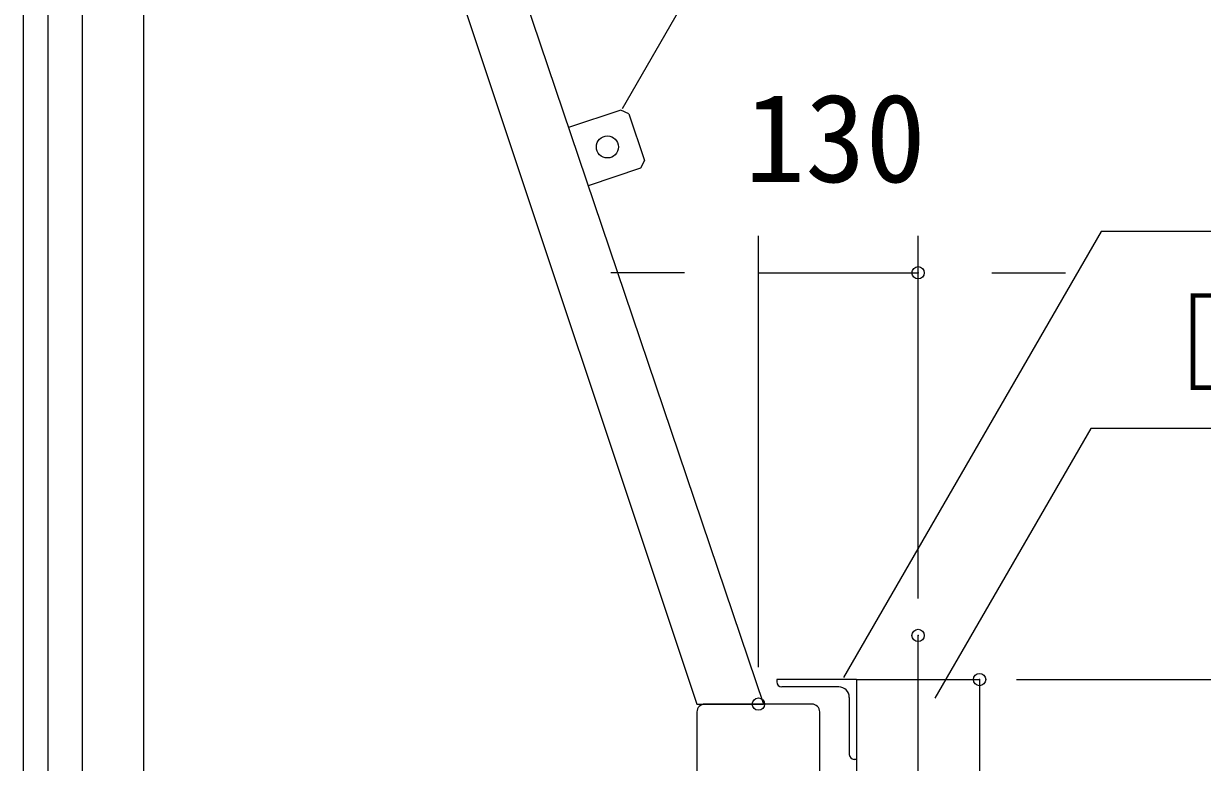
# Model space of a CAD drawing. Units: millimetres, scale not verified. Extents: x -6300 to 6300, y -4455 to 4455.
# Drawn here: x 2955 to 3915, y -845 to -244 of the extents above; entities that cross this region are included whole.
import ezdxf
from ezdxf.enums import TextEntityAlignment as Align

# ---------------------------------------------------------------- set-up
doc = ezdxf.new("R2010")
doc.units = ezdxf.units.MM
doc.header["$LTSCALE"] = 20
doc.header["$PDMODE"] = 32
doc.header["$PDSIZE"] = 10
doc.linetypes.add('USER1', pattern=[50.8, 31.75, -6.35, 6.35, -6.35])
for name, color, linetype, lineweight in [('0-1_D-STR1', 1, 'Continuous', 25), ('0-3_D-BMK', 2, 'USER1', 13), ('0-4_D-STR3', 3, 'Continuous', 13), ('0-6_D-STR-DIM', 7, 'Continuous', 13), ('0-9_D-STR-TXT', 7, 'Continuous', 13)]:
    doc.layers.add(name, color=color, linetype=linetype, lineweight=lineweight)
doc.layers.add('0-8_Defpoints', color=8, linetype='Continuous')
doc.styles.add('ＭＳ ゴシック', font='')
doc.styles.get('ＭＳ ゴシック').set_extended_font_data('MS Gothic')

msp = doc.modelspace()

# ---------------------------------------------------------------- linework, layer by layer
at = {"layer": '0-1_D-STR1'}
for p, q in [((2955.21, -1347.97), (2955.21, 202.03)), ((3053.21, -897.97), (3053.21, 102.03)), ((3253.21, 102.03), (3557.38, -797.97)), ((2975.21, -947.97), (2975.21, 69.03)), ((3003.21, -947.97), (3003.21, 69.03)), ((3219.88, 52.03), (3503.21, -797.97)), ((3633.21, -777.97), (3633.21, -991.97)), ((3633.21, -777.97), (3733.21, -777.97)), ((3733.21, -777.97), (3733.21, -991.97)), ((3503.21, -797.97), (3557.38, -797.97)), ((3503.21, -804.37), (3503.21, -891.57)), ((3596.81, -797.97), (3509.61, -797.97)), ((3603.21, -891.57), (3603.21, -804.37))]:
    msp.add_line(p, q, dxfattribs=at)
for centre, start, end in [((3509.61, -804.37), 90, 180), ((3596.81, -804.37), 0, 90)]:
    msp.add_arc(centre, 6.4, start, end, dxfattribs=at)
at = {"layer": '0-3_D-BMK'}
msp.add_line((3683.21, -1047.07), (3683.21, -742.06), dxfattribs=at)
at = {"layer": '0-4_D-STR3'}
for p, q in [((3447.73, -317.39), (3460.49, -355.31)), ((3457.34, -361.64), (3414.69, -375.99)), ((3460.49, -355.31), (3457.34, -361.64)), ((3633.21, -777.97), (3568.21, -777.97)), ((3568.21, -777.97), (3568.21, -779.97)), ((3618.71, -783.97), (3572.21, -783.97)), ((3633.21, -777.97), (3633.21, -842.97)), ((3627.21, -792.47), (3627.21, -838.97)), ((3633.21, -842.97), (3631.21, -842.97))]:
    msp.add_line(p, q, dxfattribs=at)
msp.add_lwpolyline([(3447.73, -317.39), (3441.4, -314.25), (3398.75, -328.6)], dxfattribs=at)
msp.add_circle((3430.41, -344.32), 9, dxfattribs=at)
for centre, radius, start, end in [((3572.21, -779.97), 4, 180, 270), ((3618.71, -792.47), 8.5, 0, 90), ((3631.21, -838.97), 4, 180, 270)]:
    msp.add_arc(centre, radius, start, end, dxfattribs=at)
at = {"layer": '0-6_D-STR-DIM'}
for p, q in [((3553.21, -767.97), (3553.21, -416.75)), ((3683.21, -712.06), (3683.21, -416.75)), ((3493.21, -446.75), (3433.21, -446.75)), ((3553.21, -446.75), (3683.21, -446.75)), ((3743.21, -446.75), (3803.21, -446.75)), ((3763.21, -777.97), (4283.64, -777.97))]:
    msp.add_line(p, q, dxfattribs=at)
at = {"layer": '0-8_Defpoints'}
for p in [(3683.21, -446.75), (3683.21, -742.06), (3733.21, -777.97), (3553.21, -797.97)]:
    msp.add_point(p, dxfattribs=at)
at = {"layer": '0-9_D-STR-TXT'}
for points in [[(4112.74, -123.03), (3552.09, -123.03), (3442.31, -313.18)], [(4295.81, -413.18), (3832.24, -413.18), (3622.63, -776.24)], [(4523.45, -573.5), (3823.84, -573.5), (3696.96, -793.26)]]:
    msp.add_lwpolyline(points, dxfattribs=at)

# ---------------------------------------------------------------- texts
at = {"layer": '0-6_D-STR-DIM', "style": 'ＭＳ ゴシック'}
msp.add_text('130', height=72.14, dxfattribs=at).set_placement((3542.24, -394.63), align=Align.BOTTOM_LEFT)
at = {"layer": '0-9_D-STR-TXT', "style": 'ＭＳ ゴシック'}
msp.add_text('□100x100x3.2', height=72.14, dxfattribs=at).set_placement((3895.28, -561.85), align=Align.BOTTOM_LEFT)

doc.saveas('drawing.dxf')
